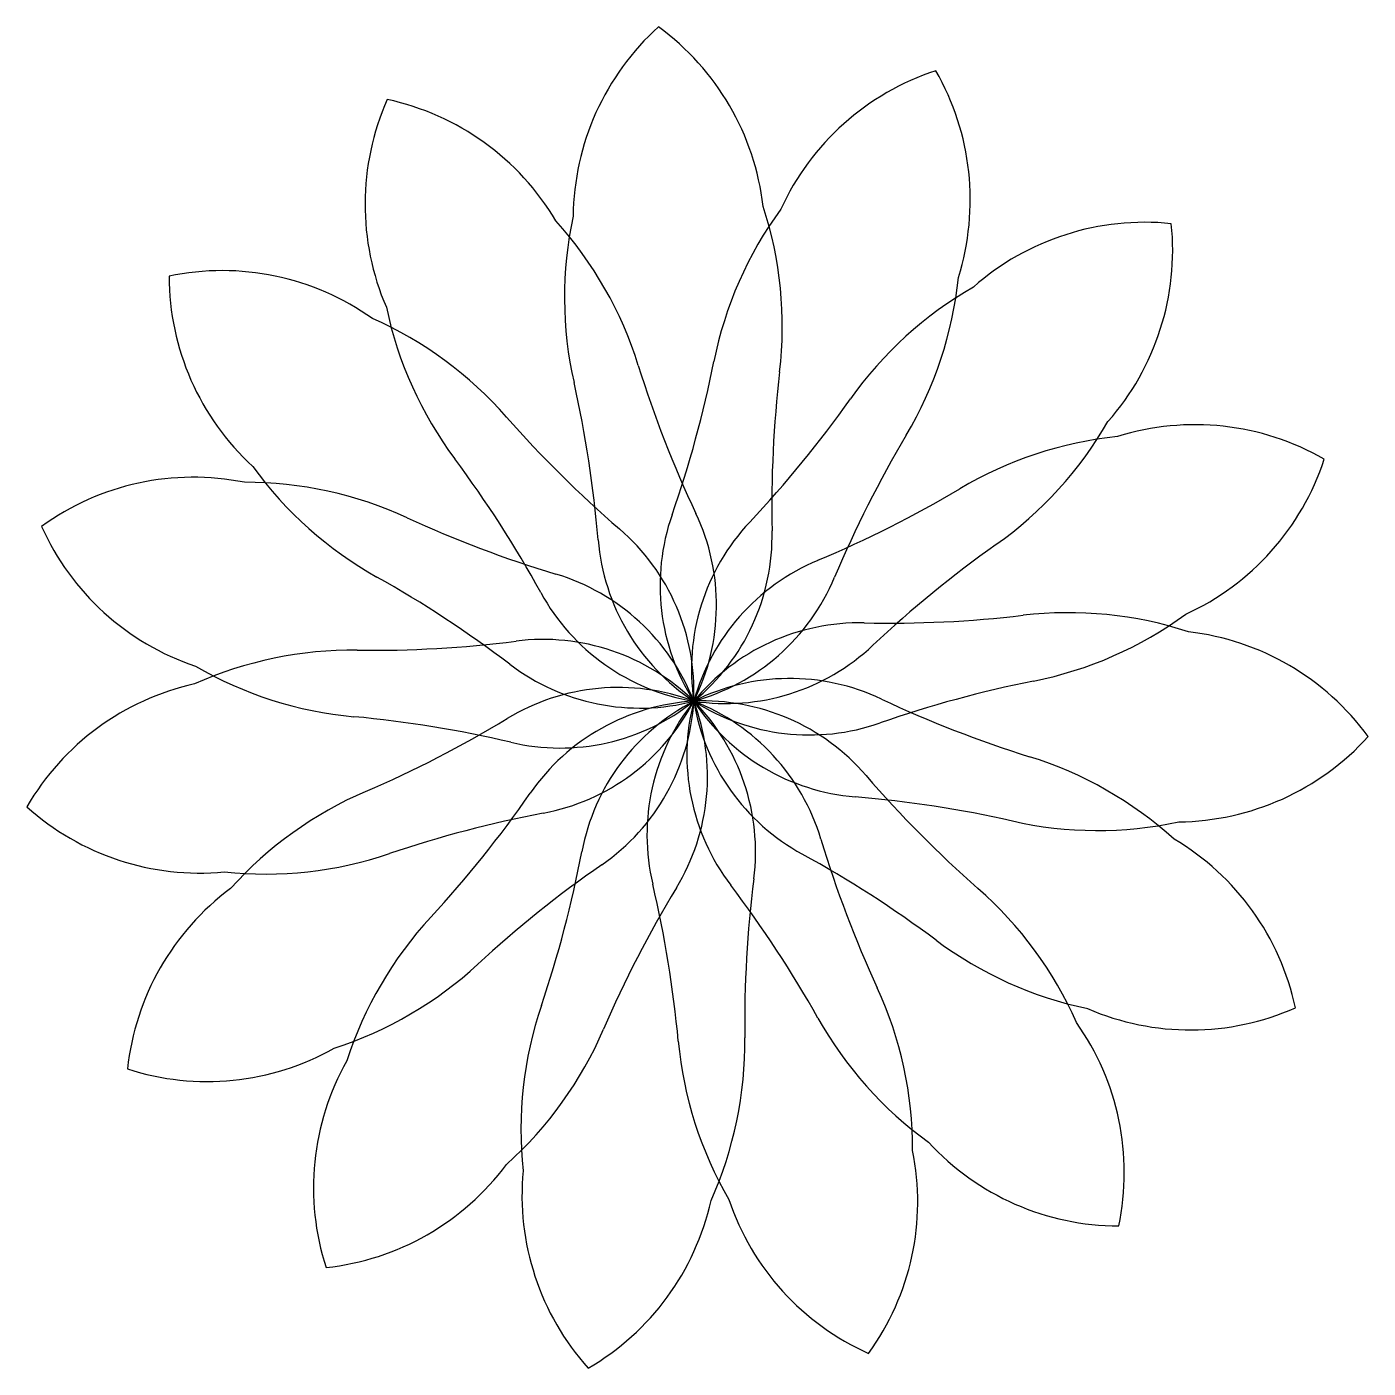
# Model space of a CAD drawing. Extents: x 236.47 to 237.066, y 106.635 to 107.231.
import ezdxf

# ---------------------------------------------------------------- set-up
doc = ezdxf.new("R2010")
doc.units = 0
doc.header["$MEASUREMENT"] = 0
doc.layers.get('0').update_dxf_attribs({"linetype": 'CONTINUOUS'})
doc.layers.add('01', color=1, linetype='CONTINUOUS')

# ---------------------------------------------------------------- blocks, each defined once
blk = doc.blocks.new('PLANTA01')
at = {"layer": '01'}
for centre, radius, start, end in [((0.07046, 0.22175), 0.11516, 132.1253, 179.39218), ((-0.07467, 0.21415), 0.11516, 6.60782, 53.8747), ((0.15226, 0.1782), 0.11516, 108.1253, 155.39218), ((0.01657, 0.23029), 0.11516, 342.60782, 29.8747), ((-0.02197, 0.22827), 0.11516, 156.1253, 203.39218), ((-0.15147, 0.16229), 0.11516, 30.60782, 77.8747), ((-0.12341, 0.17398), 0.17165, 353.2746, 18.13065), ((-0.17965, 0.10577), 0.17165, 17.2746, 42.13065), ((0.12313, 0.1869), 0.17165, 167.86935, 192.7254), ((0.18619, 0.12495), 0.17165, 143.86935, 168.7254), ((0.20927, 0.10515), 0.11516, 84.1253, 131.39218), ((0.1065, 0.20792), 0.11516, 318.60782, 5.8747), ((-0.20053, 0.08368), 0.11516, 54.60782, 101.8747), ((-0.10906, 0.19662), 0.11516, 180.1253, 227.39218), ((0.21861, 0.0427), 0.17165, 119.86935, 144.7254), ((-0.04428, 0.21342), 0.17165, 329.2746, 354.13065), ((0.04032, 0.21785), 0.17165, 191.86935, 216.7254), ((-0.20329, 0.02058), 0.17165, 41.2746, 66.13065), ((0.46881, 0.30743), 0.50744, 197.2746, 205.25755), ((-0.47979, 0.25772), 0.50744, 340.74245, 348.7254), ((-0.53928, 0.03731), 0.50744, 4.74245, 12.7254), ((0.55101, 0.09445), 0.50744, 173.2746, 181.25755), ((-0.3358, 0.43487), 0.50744, 316.74245, 324.7254), ((0.30709, 0.46856), 0.50744, 221.2746, 229.25755), ((0.04404, 0.21726), 0.17165, 305.2746, 330.13065), ((0.53948, -0.13355), 0.50744, 149.2746, 157.25755), ((0.23163, 0.01523), 0.11516, 60.1253, 107.39218), ((0.21476, -0.04563), 0.17165, 95.86935, 120.7254), ((-0.50399, -0.18823), 0.50744, 28.74245, 36.7254), ((0.17955, 0.15091), 0.11516, 294.60782, 341.8747), ((-0.04793, 0.21244), 0.17165, 215.86935, 240.7254), ((-0.21337, -0.00809), 0.11516, 78.60782, 125.8747), ((-0.19023, -0.06685), 0.17165, 65.2746, 90.13065), ((-0.1322, 0.53814), 0.50744, 292.74245, 300.7254), ((0.08926, 0.05891), 0.09534, 160.74245, 212.5766), ((-0.07635, 0.05023), 0.09534, 333.4234, 25.25755), ((-0.17576, 0.13229), 0.11516, 204.1253, 251.39218), ((0.09381, 0.54998), 0.50744, 245.2746, 253.25755), ((-0.08633, 0.01186), 0.09534, 357.4234, 49.25755), ((0.1032, 0.02179), 0.09534, 136.74245, 188.5766), ((0.06144, 0.08715), 0.09534, 184.74245, 236.5766), ((-0.05163, 0.08122), 0.09534, 309.4234, 1.25755), ((0.43622, -0.33715), 0.50744, 125.2746, 133.25755), ((0.10083, -0.01778), 0.09534, 112.74245, 164.5766), ((-0.38, -0.37992), 0.50744, 52.74245, 60.7254), ((-0.07983, -0.02725), 0.09534, 21.4234, 73.25755), ((-0.01644, 0.09948), 0.09534, 285.4234, 337.25755), ((0.02453, 0.10163), 0.09534, 208.74245, 260.5766), ((0.08257, -0.05297), 0.09534, 88.74245, 140.5766), ((0.0958, 0.54967), 0.50744, 268.74245, 276.7254), ((0.17533, -0.12475), 0.17165, 71.86935, 96.7254), ((0.12629, 0.18485), 0.17165, 281.2746, 306.13065), ((0.21549, -0.07602), 0.11516, 36.1253, 83.39218), ((-0.14274, -0.14142), 0.17165, 89.2746, 114.13065), ((-0.13415, 0.53762), 0.50744, 269.2746, 277.25755), ((-0.058, -0.06034), 0.09534, 45.4234, 97.25755), ((0.02314, 0.10185), 0.09534, 261.4234, 313.25755), ((-0.01507, 0.09985), 0.09534, 232.74245, 284.5766), ((-0.12634, 0.17161), 0.17165, 239.86935, 264.7254), ((-0.18778, -0.09715), 0.11516, 102.60782, 149.8747), ((-0.02459, -0.08169), 0.09534, 69.4234, 121.25755), ((0.05158, -0.07769), 0.09534, 64.74245, 116.5766), ((0.25906, -0.48114), 0.50744, 101.2746, 109.25755), ((-0.05053, 0.08211), 0.09534, 256.74245, 308.5766), ((0.01461, -0.0876), 0.09534, 93.4234, 145.25755), ((-0.07571, 0.05149), 0.09534, 280.74245, 332.5766), ((0.05283, -0.07705), 0.09534, 117.4234, 169.25755), ((-0.08625, 0.01327), 0.09534, 304.74245, 356.5766), ((0.08346, -0.05188), 0.09534, 141.4234, 193.25755), ((-0.08034, -0.02593), 0.09534, 328.74245, 20.5766), ((0.10119, -0.01642), 0.09534, 165.4234, 217.25755), ((0.01321, -0.08767), 0.09534, 40.74245, 92.5766), ((0.06026, 0.08792), 0.09534, 237.4234, 289.25755), ((0.0885, 0.06009), 0.09534, 213.4234, 265.25755), ((0.10298, 0.02319), 0.09534, 189.4234, 241.25755), ((-0.0259, -0.08118), 0.09534, 16.74245, 68.5766), ((-0.05899, -0.05934), 0.09534, 352.74245, 44.5766), ((0.30878, 0.46747), 0.50744, 244.74245, 252.7254), ((-0.18877, -0.50461), 0.50744, 76.74245, 84.7254), ((-0.33737, 0.4336), 0.50744, 293.2746, 301.25755), ((0.2231, 0.06912), 0.11516, 270.60782, 317.8747), ((0.10712, -0.181), 0.17165, 47.86935, 72.7254), ((0.46991, 0.30574), 0.50744, 220.74245, 228.7254), ((-0.06903, -0.19023), 0.17165, 113.2746, 138.13065), ((-0.48071, 0.25592), 0.50744, 317.2746, 325.25755), ((0.03866, -0.54063), 0.50744, 77.2746, 85.25755), ((-0.21052, 0.04639), 0.11516, 228.1253, 275.39218), ((0.03665, -0.54074), 0.50744, 100.74245, 108.7254), ((0.18825, 0.12178), 0.17165, 257.2746, 282.13065), ((-0.53939, 0.0353), 0.50744, 341.2746, 349.25755), ((0.55133, 0.09246), 0.50744, 196.74245, 204.7254), ((0.16363, -0.15281), 0.11516, 12.1253, 59.39218), ((-0.18136, 0.10241), 0.17165, 263.86935, 288.7254), ((0.25727, -0.48205), 0.50744, 124.74245, 132.7254), ((-0.18689, -0.50533), 0.50744, 53.2746, 61.25755), ((0.53896, -0.13549), 0.50744, 172.74245, 180.7254), ((-0.12818, -0.1681), 0.11516, 126.60782, 173.8747), ((0.43495, -0.33871), 0.50744, 148.74245, 156.7254), ((-0.50326, -0.19011), 0.50744, 5.2746, 13.25755), ((-0.37858, -0.38135), 0.50744, 29.2746, 37.25755), ((0.02193, -0.20464), 0.17165, 23.86935, 48.7254), ((0.01816, -0.20483), 0.17165, 137.2746, 162.13065), ((0.2192, 0.03897), 0.17165, 233.2746, 258.13065), ((-0.20349, 0.01682), 0.17165, 287.86935, 312.7254), ((-0.06551, -0.19158), 0.17165, 359.86935, 24.7254), ((0.10376, -0.18271), 0.17165, 161.2746, 186.13065), ((0.22961, -0.02332), 0.11516, 246.60782, 293.8747), ((0.21379, -0.04927), 0.17165, 209.2746, 234.13065), ((0.08502, -0.20187), 0.11516, 348.1253, 35.39218), ((-0.18888, -0.07038), 0.17165, 311.86935, 336.7254), ((-0.14008, -0.14409), 0.17165, 335.86935, 0.7254), ((-0.20733, -0.04622), 0.11516, 252.1253, 299.39218), ((0.17295, -0.12768), 0.17165, 185.2746, 210.13065), ((-0.04487, -0.20868), 0.11516, 150.60782, 197.8747), ((0.19797, -0.11041), 0.11516, 222.60782, 269.8747), ((-0.00675, -0.21472), 0.11516, 324.1253, 11.39218), ((-0.16676, -0.12953), 0.11516, 276.1253, 323.39218), ((0.04774, -0.21186), 0.11516, 174.60782, 221.8747), ((-0.09581, -0.18913), 0.11516, 300.1253, 347.39218), ((0.13364, -0.1771), 0.11516, 198.60782, 245.8747)]:
    blk.add_arc(centre, radius, start, end, dxfattribs=at)

msp = doc.modelspace()

# ---------------------------------------------------------------- block references
msp.add_blockref('PLANTA01', (236.75722, 106.92361))

doc.saveas('drawing.dxf')
